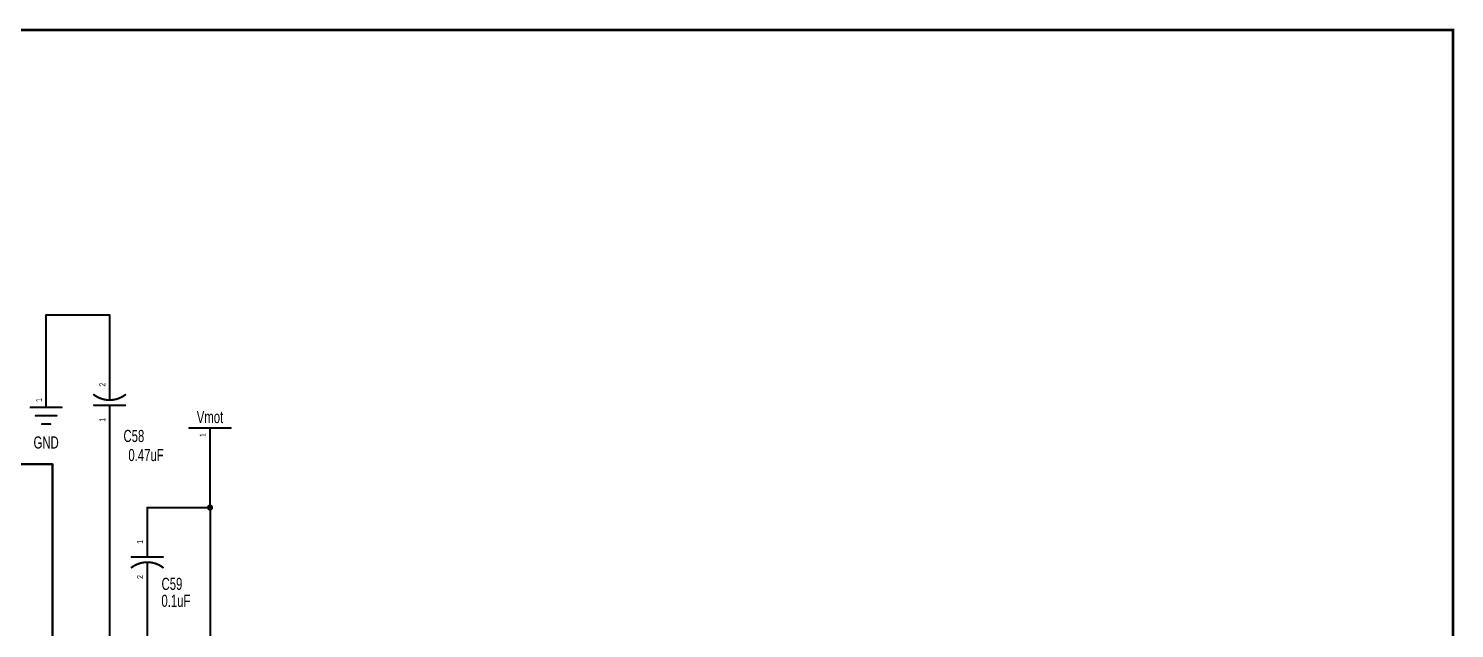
# Model space of a CAD drawing. Extents: x -2.5 to 9, y -2.1 to 6.
# Drawn here: x 2.13 to 8.99, y 3.1 to 5.98 of the extents above; entities that cross this region are included whole.
import ezdxf
from ezdxf.enums import TextEntityAlignment as Align

# ---------------------------------------------------------------- set-up
doc = ezdxf.new("R2010")
doc.units = 0
for name, color, linetype in [('Element', 253, 'CONTINUOUS'), ('Net', 50, 'CONTINUOUS'), ('Pin', 50, 'CONTINUOUS'), ('Titles', 253, 'CONTINUOUS')]:
    doc.layers.add(name, color=color, linetype=linetype)

msp = doc.modelspace()

# ---------------------------------------------------------------- linework, layer by layer
at = {"layer": 'Element', "linetype": 'CONTINUOUS'}
for points, const_width in [([(2.4464, 4.2228), (2.453, 4.2181), (2.4599, 4.2139), (2.467, 4.2101), (2.4744, 4.2068), (2.4819, 4.204), (2.4897, 4.2017), (2.4975, 4.1999), (2.5055, 4.1986), (2.5135, 4.1978), (2.5216, 4.1976), (2.5297, 4.1978), (2.5377, 4.1986), (2.5457, 4.1999), (2.5535, 4.2017), (2.5613, 4.204), (2.5688, 4.2069), (2.5762, 4.2101), (2.5833, 4.2139), (2.5902, 4.2181), (2.5968, 4.2228)], 0.01), ([(2.5216, 4.1976), (2.5216, 4.2356)], 0.0098), ([(2.1414, 4.1621), (2.2914, 4.1621)], 0.0098), ([(2.1664, 4.1221), (2.2664, 4.1221)], 0.0098), ([(2.5966, 4.1726), (2.4466, 4.1726)], 0.0098), ([(2.5216, 4.1356), (2.5216, 4.1726)], 0.0098), ([(2.1964, 4.0821), (2.2364, 4.0821)], 0.0098), ([(2.9042, 4.0629), (3.1042, 4.0629)], 0.0098), ([(2.6277, 3.4433), (2.7777, 3.4433)], 0.0098), ([(2.7027, 3.4803), (2.7027, 3.4433)], 0.0098), ([(2.7779, 3.3931), (2.7713, 3.3978), (2.7644, 3.402), (2.7573, 3.4058), (2.7499, 3.409), (2.7424, 3.4119), (2.7346, 3.4142), (2.7268, 3.416), (2.7188, 3.4173), (2.7108, 3.4181), (2.7027, 3.4183), (2.6946, 3.4181), (2.6866, 3.4173), (2.6786, 3.416), (2.6708, 3.4142), (2.663, 3.4118), (2.6555, 3.409), (2.6481, 3.4057), (2.641, 3.402), (2.6341, 3.3978), (2.6275, 3.3931)], 0.01), ([(2.7027, 3.4183), (2.7027, 3.3803)], 0.0098)]:
    msp.add_lwpolyline(points, dxfattribs=dict(at, const_width=const_width))
for points, const_width in [([(2.4439, 4.2228, 1), (2.4489, 4.2228, 1), (2.4439, 4.2228, 1)], 0.005), ([(2.5191, 4.2356, 1), (2.5241, 4.2356, 1), (2.5191, 4.2356, 1)], 0.0049), ([(2.5191, 4.1976, 1), (2.5241, 4.1976, 1), (2.5191, 4.1976, 1)], 0.0049), ([(2.5943, 4.2228, 1), (2.5993, 4.2228, 1), (2.5943, 4.2228, 1)], 0.005), ([(2.1389, 4.1621, 1), (2.1438, 4.1621, 1), (2.1389, 4.1621, 1)], 0.0049), ([(2.1639, 4.1221, 1), (2.1688, 4.1221, 1), (2.1639, 4.1221, 1)], 0.0049), ([(2.2639, 4.1221, 1), (2.2688, 4.1221, 1), (2.2639, 4.1221, 1)], 0.0049), ([(2.2889, 4.1621, 1), (2.2938, 4.1621, 1), (2.2889, 4.1621, 1)], 0.0049), ([(2.4441, 4.1726, 1), (2.4491, 4.1726, 1), (2.4441, 4.1726, 1)], 0.0049), ([(2.5191, 4.1726, 1), (2.5241, 4.1726, 1), (2.5191, 4.1726, 1)], 0.0049), ([(2.5191, 4.1356, 1), (2.5241, 4.1356, 1), (2.5191, 4.1356, 1)], 0.0049), ([(2.5941, 4.1726, 1), (2.5991, 4.1726, 1), (2.5941, 4.1726, 1)], 0.0049), ([(2.1939, 4.0821, 1), (2.1988, 4.0821, 1), (2.1939, 4.0821, 1)], 0.0049), ([(2.2339, 4.0821, 1), (2.2388, 4.0821, 1), (2.2339, 4.0821, 1)], 0.0049), ([(2.9017, 4.0629, 1), (2.9066, 4.0629, 1), (2.9017, 4.0629, 1)], 0.0049), ([(3.1017, 4.0629, 1), (3.1066, 4.0629, 1), (3.1017, 4.0629, 1)], 0.0049), ([(2.6252, 3.4433, 1), (2.6302, 3.4433, 1), (2.6252, 3.4433, 1)], 0.0049), ([(2.7002, 3.4803, 1), (2.7052, 3.4803, 1), (2.7002, 3.4803, 1)], 0.0049), ([(2.7002, 3.4433, 1), (2.7052, 3.4433, 1), (2.7002, 3.4433, 1)], 0.0049), ([(2.7752, 3.4433, 1), (2.7802, 3.4433, 1), (2.7752, 3.4433, 1)], 0.0049), ([(2.625, 3.3931, 1), (2.63, 3.3931, 1), (2.625, 3.3931, 1)], 0.005), ([(2.7002, 3.4183, 1), (2.7052, 3.4183, 1), (2.7002, 3.4183, 1)], 0.0049), ([(2.7002, 3.3803, 1), (2.7052, 3.3803, 1), (2.7002, 3.3803, 1)], 0.0049), ([(2.7754, 3.3931, 1), (2.7804, 3.3931, 1), (2.7754, 3.3931, 1)], 0.005)]:
    msp.add_lwpolyline(points, format="xyb", dxfattribs=dict(at, const_width=const_width))
at = {"layer": 'Net', "linetype": 'CONTINUOUS', "const_width": 0.0098}
for points in [[(2.5216, 4.6055), (2.2164, 4.6055)], [(2.2164, 4.6055), (2.2164, 4.3121)], [(2.5216, 4.3856), (2.5216, 4.6055)], [(2.522, 3.9856), (2.522, 2.8809)], [(3.0042, 3.9129), (3.0042, 3.6808)], [(2.247, 3.8894), (1.2535, 3.8894)], [(2.247, 2.9495), (2.247, 3.8894)], [(2.7027, 3.6303), (2.7027, 3.6808)], [(2.7027, 3.6808), (3.0063, 3.6808)], [(2.9943, 3.6808), (2.9948, 3.6778), (2.9962, 3.675), (2.9984, 3.6729), (3.0011, 3.6715), (3.0042, 3.671), (3.0072, 3.6715), (3.01, 3.6729), (3.0121, 3.675), (3.0135, 3.6778), (3.014, 3.6808), (3.0135, 3.6839), (3.0121, 3.6866), (3.01, 3.6888), (3.0072, 3.6902), (3.0042, 3.6907), (3.0011, 3.6902), (2.9984, 3.6888), (2.9962, 3.6866), (2.9948, 3.6839), (2.9943, 3.6808)], [(3.0063, 3.6808), (3.0063, 2.8745)], [(2.7027, 2.9495), (2.7027, 3.2303)]]:
    msp.add_lwpolyline(points, dxfattribs=at)
at = {"layer": 'Net', "linetype": 'CONTINUOUS', "const_width": 0.0049}
for points in [[(2.2139, 4.6055, 1), (2.2188, 4.6055, 1), (2.2139, 4.6055, 1)], [(2.2139, 4.6055, 1), (2.2188, 4.6055, 1), (2.2139, 4.6055, 1)], [(2.5191, 4.6055, 1), (2.5241, 4.6055, 1), (2.5191, 4.6055, 1)], [(2.5191, 4.6055, 1), (2.5241, 4.6055, 1), (2.5191, 4.6055, 1)], [(2.5191, 4.3856, 1), (2.5241, 4.3856, 1), (2.5191, 4.3856, 1)], [(2.2139, 4.3121, 1), (2.2188, 4.3121, 1), (2.2139, 4.3121, 1)], [(2.5195, 3.9856, 1), (2.5245, 3.9856, 1), (2.5195, 3.9856, 1)], [(3.0017, 3.9129, 1), (3.0066, 3.9129, 1), (3.0017, 3.9129, 1)], [(2.2445, 3.8894, 1), (2.2495, 3.8894, 1), (2.2445, 3.8894, 1)], [(2.2445, 3.8894, 1), (2.2495, 3.8894, 1), (2.2445, 3.8894, 1)], [(2.7002, 3.6808, 1), (2.7052, 3.6808, 1), (2.7002, 3.6808, 1)], [(2.7002, 3.6808, 1), (2.7052, 3.6808, 1), (2.7002, 3.6808, 1)], [(2.7002, 3.6303, 1), (2.7052, 3.6303, 1), (2.7002, 3.6303, 1)], [(2.9919, 3.6808, 1), (2.9968, 3.6808, 1), (2.9919, 3.6808, 1)], [(3.0017, 3.6808, 1), (3.0066, 3.6808, 1), (3.0017, 3.6808, 1)], [(3.0039, 3.6808, 1), (3.0088, 3.6808, 1), (3.0039, 3.6808, 1)], [(3.0039, 3.6808, 1), (3.0088, 3.6808, 1), (3.0039, 3.6808, 1)], [(2.7002, 3.2303, 1), (2.7052, 3.2303, 1), (2.7002, 3.2303, 1)]]:
    msp.add_lwpolyline(points, format="xyb", dxfattribs=at)
at = {"layer": 'Pin', "linetype": 'CONTINUOUS', "const_width": 0.0049}
for points in [[(2.5191, 4.3856, 1), (2.5241, 4.3856, 1), (2.5191, 4.3856, 1)], [(2.2139, 4.3121, 1), (2.2188, 4.3121, 1), (2.2139, 4.3121, 1)], [(2.5191, 4.2356, 1), (2.5241, 4.2356, 1), (2.5191, 4.2356, 1)], [(2.2139, 4.1621, 1), (2.2188, 4.1621, 1), (2.2139, 4.1621, 1)], [(2.5191, 4.1356, 1), (2.5241, 4.1356, 1), (2.5191, 4.1356, 1)], [(3.0017, 4.0629, 1), (3.0066, 4.0629, 1), (3.0017, 4.0629, 1)], [(2.5191, 3.9856, 1), (2.5241, 3.9856, 1), (2.5191, 3.9856, 1)], [(3.0017, 3.9129, 1), (3.0066, 3.9129, 1), (3.0017, 3.9129, 1)], [(2.7002, 3.6303, 1), (2.7052, 3.6303, 1), (2.7002, 3.6303, 1)], [(2.7002, 3.4803, 1), (2.7052, 3.4803, 1), (2.7002, 3.4803, 1)], [(2.7002, 3.3803, 1), (2.7052, 3.3803, 1), (2.7002, 3.3803, 1)], [(2.7002, 3.2303, 1), (2.7052, 3.2303, 1), (2.7002, 3.2303, 1)]]:
    msp.add_lwpolyline(points, format="xyb", dxfattribs=at)
at = {"layer": 'Pin', "linetype": 'CONTINUOUS', "const_width": 0.0098}
for points in [[(2.5216, 4.2356), (2.5216, 4.3856)], [(2.2164, 4.1621), (2.2164, 4.3121)], [(2.5216, 4.1356), (2.5216, 3.9856)], [(3.0042, 4.0629), (3.0042, 3.9129)], [(2.7027, 3.4803), (2.7027, 3.6303)], [(2.7027, 3.3803), (2.7027, 3.2303)]]:
    msp.add_lwpolyline(points, dxfattribs=at)
at = {"layer": 'Titles', "linetype": 'CONTINUOUS', "const_width": 0.0131}
msp.add_lwpolyline([(8.981, -2.0921), (-2.512, -2.0921), (-2.512, 5.9759), (8.981, 5.9759), (8.981, -2.0921)], dxfattribs=at)

# ---------------------------------------------------------------- texts
at = {"layer": 'Element', "width": 0.7}
for s, p in [('Vmot', (3.0042, 4.0694)), ('C58', (2.6383, 3.9784)), ('GND', (2.2164, 3.9471)), ('0.47uF', (2.6968, 3.8867)), ('C59', (2.8213, 3.2678)), ('0.1uF', (2.8404, 3.1865))]:
    msp.add_text(s, height=0.0583, dxfattribs=at).set_placement(p, align=Align.BOTTOM_CENTER)
at = {"layer": 'Pin', "width": 0.7}
for s, p in [('2', (2.4724, 4.2618)), ('1', (2.1671, 4.1884)), ('1', (2.4724, 4.0929)), ('1', (2.955, 4.0202)), ('1', (2.6535, 3.5066)), ('2', (2.6535, 3.3377))]:
    msp.add_text(s, height=0.0292, rotation=90, dxfattribs=at).set_placement(p, align=Align.TOP_LEFT)

doc.saveas('drawing.dxf')
